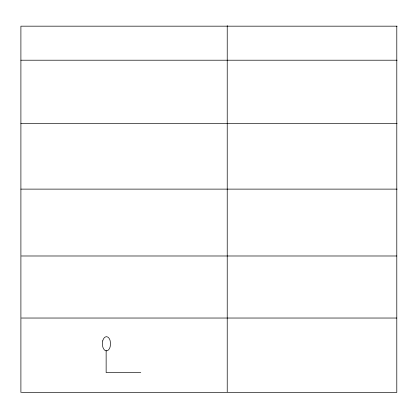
<?xml version="1.0" encoding="UTF-8"?>
<svg xmlns="http://www.w3.org/2000/svg" width="418" height="418" viewBox="0 0 418 418"><rect width="100%" height="100%" fill="white"/><g stroke="black" fill="none" stroke-linecap="round" stroke-linejoin="round"><path stroke-width="0.63" d="M397.1 26.172L20.9 26.172L20.9 392.429M20.9 60.208L397.1 60.208M20.9 123.456L397.1 123.456M20.9 189.119L397.1 189.119M21.501 255.988L396.797 255.988M21.501 318.035L396.797 318.035M140.777 372.553L106.141 372.553L106.141 350.566M21.501 392.429L396.797 392.429L396.797 26.172M227.225 25.571L227.225 391.828M102.734 340.905L102.4 343.763L102.734 346.616A8.172 8.172 0 0 0 103.591 348.79A5.173 5.173 0 0 0 105.043 350.409L106.454 350.869L107.865 350.409A5.173 5.173 0 0 0 109.323 348.79A8.172 8.172 0 0 0 110.174 346.616L110.509 343.763L110.174 340.905A8.172 8.172 0 0 0 109.323 338.737A5.173 5.173 0 0 0 107.865 337.117L106.454 336.657L105.043 337.117A5.173 5.173 0 0 0 103.591 338.737A8.172 8.172 0 0 0 102.734 340.905"/></g></svg>
